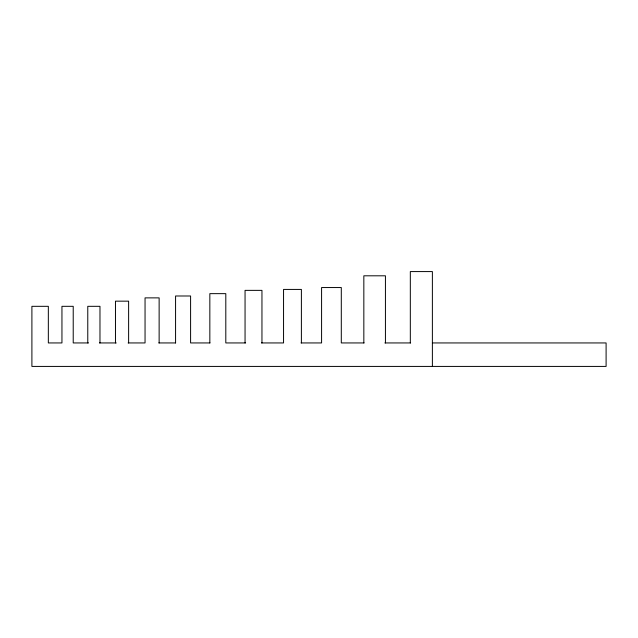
<?xml version="1.0" encoding="UTF-8"?>
<svg xmlns="http://www.w3.org/2000/svg" width="638" height="638" viewBox="0 0 638 638"><rect width="100%" height="100%" fill="white"/><g stroke="black" fill="none" stroke-linecap="round" stroke-linejoin="round"><path stroke-width="0.96" d="M88.546 342.941L73.218 342.941L73.218 306.32L61.95 306.32L61.95 342.941L48.336 342.941L48.336 306.32L31.9 306.32L31.9 366.419L606.1 366.419L606.1 342.941L432.381 342.941M99.432 342.941L116.252 342.941M128.126 342.941L145.049 342.941L145.049 297.874L159.133 297.874L159.133 342.941M158.806 342.941L175.633 342.941M209.99 342.941L190.595 342.941L190.595 295.992L175.57 295.992L175.57 342.941M245.622 342.941L225.804 342.941L225.804 293.647L209.838 293.647L209.838 342.941M261.452 342.941L283.551 342.941L283.551 289.421L301.391 289.421L301.391 342.941M301.04 342.941L321.584 342.941L321.584 287.547L341.298 287.547L341.298 342.941L364.099 342.941M384.881 342.941L410.609 342.941M432.381 366.419L432.381 271.581L410.322 271.581L410.322 342.941M385.432 342.941L385.432 275.807L363.835 275.807L363.835 342.941M261.955 342.941L261.955 290.362L245.056 290.362L245.056 342.941M128.621 342.941L128.621 301.16L115.47 301.16L115.47 342.941M99.975 342.941L99.975 306.32L87.773 306.32L87.773 342.941"/></g></svg>
